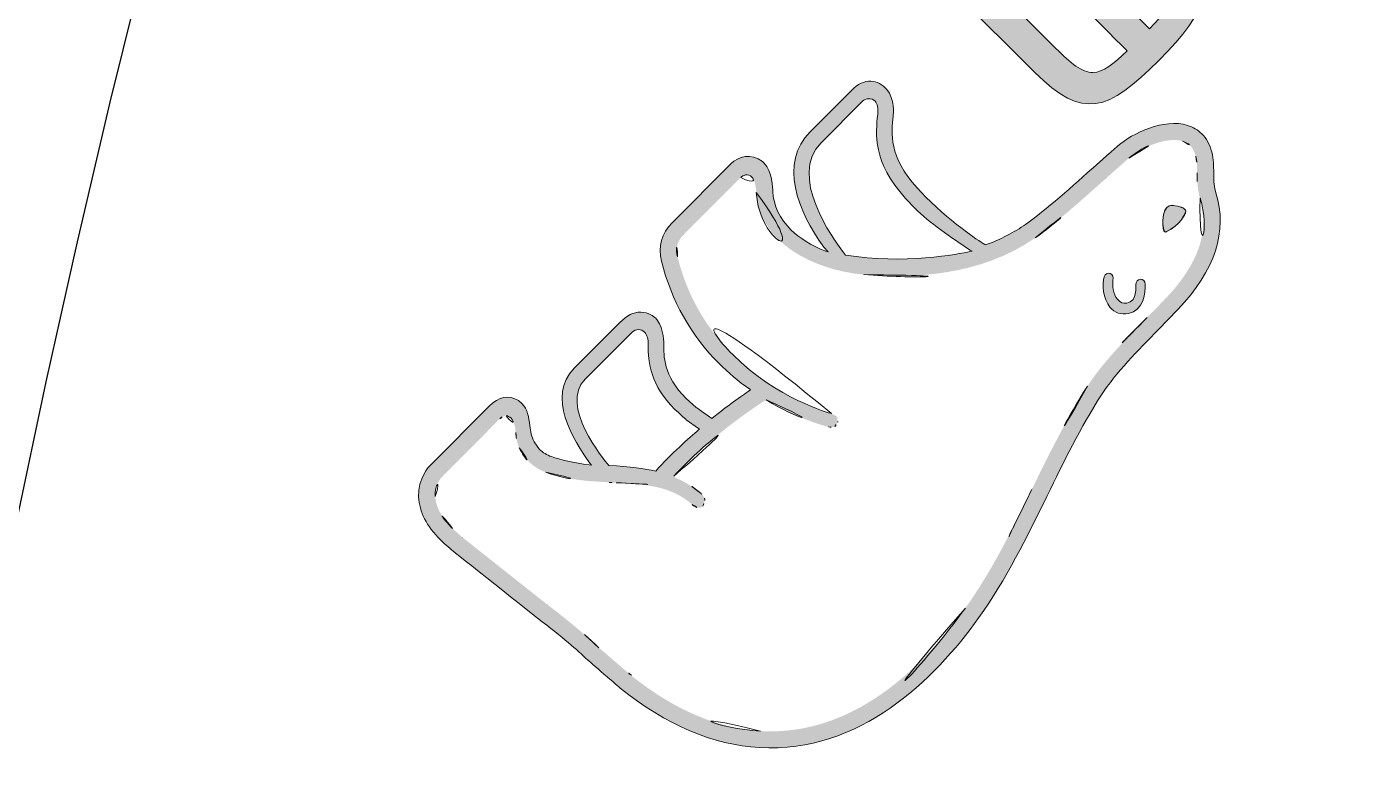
# Model space of a CAD drawing. Extents: x 16295159345 to 16296660660, y -37409619871 to -37408926496.
# Drawn here: x 16295159508.85 to 16295159529.92, y -37408926795.31 to -37408926783.52 of the extents above; entities that cross this region are included whole.
import ezdxf

# ---------------------------------------------------------------- set-up
doc = ezdxf.new("R2010")
doc.units = 0
doc.header["$LTSCALE"] = 10
doc.header["$MEASUREMENT"] = 0
doc.linetypes.add('DASHED', pattern=[19.05, 12.7, -6.35])
doc.layers.get('0').update_dxf_attribs({"linetype": 'CONTINUOUS'})
doc.layers.add('BODY', color=7, linetype='CONTINUOUS')
doc.layers.add('Default', color=7, linetype='CONTINUOUS')
doc.layers.add('레이어 1', color=7, linetype='CONTINUOUS', lineweight=0)

msp = doc.modelspace()

# ---------------------------------------------------------------- hatches: boundary and pattern name
at = {"layer": '레이어 1'}
h = msp.add_hatch(color=7, dxfattribs=at)
h.dxf.hatch_style = 2
edge = h.paths.add_edge_path()
edge.add_spline(control_points=[(16295159526.79281, -37408926782.09713), (16295159526.79281, -37408926782.09713), (16295159525.554779, -37408926780.861137), (16295159525.554779, -37408926780.861137), (16295159525.50123, -37408926780.807678), (16295159525.415689, -37408926780.806297), (16295159525.364111, -37408926780.857964), (16295159525.364111, -37408926780.857964), (16295159525.198721, -37408926781.023621), (16295159525.198721, -37408926781.023621), (16295159525.140369, -37408926781.082077), (16295159525.15468, -37408926781.166161), (16295159525.202551, -37408926781.213951), (16295159525.202551, -37408926781.213951), (16295159526.40996, -37408926782.419373), (16295159526.40996, -37408926782.419373), (16295159526.94235, -37408926782.950882), (16295159526.90398, -37408926783.092857), (16295159526.455721, -37408926783.544312), (16295159526.422991, -37408926783.511627), (16295159524.66292, -37408926781.754471), (16295159524.66292, -37408926781.754471), (16295159524.60737, -37408926781.699013), (16295159524.52593, -37408926781.697533), (16295159524.47303, -37408926781.750519), (16295159524.47303, -37408926781.750519), (16295159524.31053, -37408926781.913292), (16295159524.31053, -37408926781.913292), (16295159524.252399, -37408926781.971512), (16295159524.266809, -37408926782.055489), (16295159524.31468, -37408926782.103279), (16295159524.31468, -37408926782.103279), (16295159526.0693, -37408926783.855003), (16295159526.104031, -37408926783.889671), (16295159525.89296, -37408926784.099541), (16295159525.72788, -37408926784.230164), (16295159525.56785, -37408926784.230347), (16295159525.39933, -37408926784.230598), (16295159525.225679, -37408926784.090141), (16295159524.98341, -37408926783.848267), (16295159524.98341, -37408926783.848267), (16295159523.775999, -37408926782.64286), (16295159523.775999, -37408926782.64286), (16295159523.72345, -37408926782.590393), (16295159523.63596, -37408926782.588966), (16295159523.585171, -37408926782.639847), (16295159523.585171, -37408926782.639847), (16295159523.419001, -37408926782.806297), (16295159523.419001, -37408926782.806297), (16295159523.36137, -37408926782.864021), (16295159523.37607, -37408926782.949944), (16295159523.422831, -37408926782.99662), (16295159523.422831, -37408926782.99662), (16295159524.66086, -37408926784.232597), (16295159524.66086, -37408926784.232597), (16295159525.41124, -37408926784.981743), (16295159525.804029, -37408926784.842598), (16295159526.602409, -37408926784.042892), (16295159527.40369, -37408926783.240288), (16295159527.54319, -37408926782.846268), (16295159526.79281, -37408926782.09713)], knot_values=[0, 0, 0, 0, 1, 1, 1, 2, 2, 2, 3, 3, 3, 4, 4, 4, 5, 5, 5, 6, 6, 6, 7, 7, 7, 8, 8, 8, 9, 9, 9, 10, 10, 10, 11, 11, 11, 12, 12, 12, 13, 13, 13, 14, 14, 14, 15, 15, 15, 16, 16, 16, 17, 17, 17, 18, 18, 18, 19, 19, 19, 20, 20, 20, 20], degree=3, periodic=0)
h = msp.add_hatch(color=7, dxfattribs=at)
h.dxf.hatch_style = 1
edge = h.paths.add_edge_path(flags=16)
edge.add_spline(control_points=[(16295159515.25304, -37408926790.876869), (16295159515.243271, -37408926790.687378), (16295159515.355301, -37408926790.573372), (16295159515.360189, -37408926790.568466), (16295159515.360189, -37408926790.568466), (16295159516.26483, -37408926789.662331), (16295159516.26483, -37408926789.662331), (16295159516.298071, -37408926789.629044), (16295159516.33182, -37408926789.611931), (16295159516.364531, -37408926789.611687), (16295159516.39172, -37408926789.611397), (16295159516.41888, -37408926789.625168), (16295159516.44426, -37408926789.650513), (16295159516.495359, -37408926789.701523), (16295159516.50511, -37408926789.785728), (16295159516.515421, -37408926789.87516), (16295159516.52594, -37408926789.959023), (16295159516.535851, -37408926790.038597), (16295159516.57135, -37408926790.113052), (16295159516.655319, -37408926790.295921), (16295159516.802771, -37408926790.433006), (16295159516.98737, -37408926790.499046), (16295159517.321211, -37408926790.61869), (16295159517.658051, -37408926790.637993), (16295159517.983999, -37408926790.656197), (16295159517.983999, -37408926790.656197), (16295159518.09325, -37408926790.661217), (16295159518.093809, -37408926790.661774), (16295159518.516371, -37408926790.68428), (16295159518.9533, -37408926790.707779), (16295159519.2822, -37408926791.003578), (16295159519.34783, -37408926791.061653), (16295159519.413799, -37408926791.070381), (16295159519.45186, -37408926791.028908), (16295159519.45186, -37408926791.028908), (16295159519.48222, -37408926790.942177), (16295159519.4835, -37408926790.940903), (16295159519.48185, -37408926790.907578), (16295159519.46464, -37408926790.872726), (16295159519.434681, -37408926790.842819), (16295159519.434681, -37408926790.842819), (16295159519.423611, -37408926790.832764), (16295159519.4235, -37408926790.832649), (16295159519.3025, -37408926790.727852), (16295159519.164709, -37408926790.644089), (16295159519.0023, -37408926790.576538), (16295159519.0023, -37408926790.576538), (16295159518.986099, -37408926790.569603), (16295159518.986099, -37408926790.569603), (16295159518.986099, -37408926790.569603), (16295159518.99789, -37408926790.556908), (16295159518.99789, -37408926790.556908), (16295159519.555599, -37408926789.952171), (16295159520.23473, -37408926789.49147), (16295159520.442591, -37408926789.36409), (16295159520.962021, -37408926789.676132), (16295159521.405399, -37408926789.783791), (16295159521.42432, -37408926789.788223), (16295159521.45892, -37408926789.796761), (16295159521.4963, -37408926789.792503), (16295159521.522091, -37408926789.778236), (16295159521.522091, -37408926789.778236), (16295159521.56365, -37408926789.721916), (16295159521.568871, -37408926789.715134), (16295159521.56686, -37408926789.704903), (16295159521.563841, -37408926789.684769), (16295159521.55735, -37408926789.640503), (16295159521.55735, -37408926789.640503), (16295159521.53931, -37408926789.617821), (16295159521.53931, -37408926789.617821), (16295159521.53931, -37408926789.617821), (16295159521.46909, -37408926789.578613), (16295159521.46909, -37408926789.578613), (16295159521.434481, -37408926789.569397), (16295159520.613001, -37408926789.345703), (16295159519.91995, -37408926788.653801), (16295159519.49243, -37408926788.226982), (16295159519.201229, -37408926787.71196), (16295159519.05456, -37408926787.123169), (16295159519.019131, -37408926786.982094), (16295159519.049459, -37408926786.8731), (16295159519.153049, -37408926786.769341), (16295159519.153049, -37408926786.769341), (16295159520.0448, -37408926785.876106), (16295159520.0448, -37408926785.876106), (16295159520.074369, -37408926785.846497), (16295159520.156879, -37408926785.805496), (16295159520.221451, -37408926785.869957), (16295159520.25708, -37408926785.905533), (16295159520.28257, -37408926785.996887), (16295159520.28923, -37408926786.113373), (16295159520.3321, -37408926786.899406), (16295159521.193899, -37408926787.330994), (16295159521.97682, -37408926787.399803), (16295159522.732441, -37408926787.465698), (16295159523.811939, -37408926787.419823), (16295159524.66188, -37408926786.825638), (16295159524.96228, -37408926786.61425), (16295159525.407301, -37408926786.218361), (16295159525.76675, -37408926785.898643), (16295159525.76675, -37408926785.898643), (16295159526.13007, -37408926785.575462), (16295159526.13007, -37408926785.575462), (16295159526.31955, -37408926785.412613), (16295159526.718861, -37408926785.229523), (16295159526.97529, -37408926785.308456), (16295159527.08227, -37408926785.340462), (16295159527.14863, -37408926785.415154), (16295159527.18289, -37408926785.543159), (16295159527.20236, -37408926785.621628), (16295159527.20393, -37408926785.704224), (16295159527.204189, -37408926785.806396), (16295159527.20495, -37408926785.919861), (16295159527.2061, -37408926786.036949), (16295159527.238899, -37408926786.159958), (16295159527.238899, -37408926786.159958), (16295159527.25034, -37408926786.197258), (16295159527.25034, -37408926786.197258), (16295159527.4081, -37408926786.699226), (16295159527.22756, -37408926787.228554), (16295159526.713671, -37408926787.771317), (16295159526.713671, -37408926787.771317), (16295159526.4193, -37408926788.072868), (16295159526.4193, -37408926788.072868), (16295159526.09408, -37408926788.40197), (16295159525.725071, -37408926788.775383), (16295159525.485991, -37408926789.146217), (16295159525.150141, -37408926789.667), (16295159524.86767, -37408926790.243858), (16295159524.618071, -37408926790.752602), (16295159524.618071, -37408926790.752602), (16295159524.609961, -37408926790.768738), (16295159524.609961, -37408926790.768738), (16295159524.30179, -37408926791.398514), (16295159523.98307, -37408926792.049759), (16295159523.568399, -37408926792.626778), (16295159522.906879, -37408926793.552353), (16295159521.81356, -37408926794.638802), (16295159520.358, -37408926794.555908), (16295159519.684629, -37408926794.516983), (16295159518.999029, -37408926794.222641), (16295159518.32078, -37408926793.679787), (16295159518.32078, -37408926793.679787), (16295159518.32534, -37408926793.67923), (16295159518.32979, -37408926793.678993), (16295159518.31222, -37408926793.67234), (16295159518.23852, -37408926793.608994), (16295159517.82151, -37408926793.249138), (16295159517.626471, -37408926793.070648), (16295159517.424629, -37408926792.886269), (16295159517.017241, -37408926792.577133), (16295159517.017241, -37408926792.577133), (16295159515.679689, -37408926791.518333), (16295159515.679689, -37408926791.518333), (16295159515.679689, -37408926791.518333), (16295159515.525721, -37408926791.381073), (16295159515.525721, -37408926791.381073), (16295159515.3536, -37408926791.209229), (16295159515.26169, -37408926791.039673), (16295159515.25304, -37408926790.876869)], knot_values=[0, 0, 0, 0, 1, 1, 1, 2, 2, 2, 3, 3, 3, 4, 4, 4, 5, 5, 5, 6, 6, 6, 7, 7, 7, 8, 8, 8, 9, 9, 9, 10, 10, 10, 11, 11, 11, 12, 12, 12, 13, 13, 13, 14, 14, 14, 15, 15, 15, 16, 16, 16, 17, 17, 17, 18, 18, 18, 19, 19, 19, 20, 20, 20, 21, 21, 21, 22, 22, 22, 23, 23, 23, 24, 24, 24, 25, 25, 25, 26, 26, 26, 27, 27, 27, 28, 28, 28, 29, 29, 29, 30, 30, 30, 31, 31, 31, 32, 32, 32, 33, 33, 33, 34, 34, 34, 35, 35, 35, 36, 36, 36, 37, 37, 37, 38, 38, 38, 39, 39, 39, 40, 40, 40, 41, 41, 41, 42, 42, 42, 43, 43, 43, 44, 44, 44, 45, 45, 45, 46, 46, 46, 47, 47, 47, 48, 48, 48, 49, 49, 49, 50, 50, 50, 51, 51, 51, 52, 52, 52, 53, 53, 53, 53], degree=3, periodic=0)
edge = h.paths.add_edge_path(flags=16)
edge.add_spline(control_points=[(16295159517.60351, -37408926789.040894), (16295159517.60351, -37408926789.040894), (16295159518.34148, -37408926788.301697), (16295159518.34148, -37408926788.301697), (16295159518.396061, -37408926788.247032), (16295159518.482821, -37408926788.247398), (16295159518.53849, -37408926788.302979), (16295159518.577339, -37408926788.341766), (16295159518.5931, -37408926788.424858), (16295159518.595209, -37408926788.490646), (16295159518.58905, -37408926788.784729), (16295159518.63368, -37408926789.136383), (16295159519.009871, -37408926789.511948), (16295159519.009871, -37408926789.511948), (16295159519.190281, -37408926789.673042), (16295159519.190941, -37408926789.673714), (16295159519.190941, -37408926789.673714), (16295159519.384291, -37408926789.812492), (16295159519.384291, -37408926789.812492), (16295159519.384291, -37408926789.812492), (16295159519.396641, -37408926789.821053), (16295159519.396641, -37408926789.821053), (16295159519.396641, -37408926789.821053), (16295159519.38497, -37408926789.831177), (16295159519.38497, -37408926789.831177), (16295159519.237459, -37408926789.959122), (16295159518.954769, -37408926790.212433), (16295159518.711269, -37408926790.480614), (16295159518.542931, -37408926790.442368), (16295159518.30529, -37408926790.414307), (16295159517.97533, -37408926790.390343), (16295159517.894159, -37408926790.29528), (16295159517.194309, -37408926789.450768), (16295159517.60351, -37408926789.040894)], knot_values=[0, 0, 0, 0, 1, 1, 1, 2, 2, 2, 3, 3, 3, 4, 4, 4, 5, 5, 5, 6, 6, 6, 7, 7, 7, 8, 8, 8, 9, 9, 9, 10, 10, 10, 11, 11, 11, 11], degree=3, periodic=0)
edge = h.paths.add_edge_path(flags=16)
edge.add_spline(control_points=[(16295159521.306511, -37408926785.331757), (16295159521.306511, -37408926785.331757), (16295159521.954281, -37408926784.682922), (16295159521.954281, -37408926784.682922), (16295159522.00285, -37408926784.63427), (16295159522.095169, -37408926784.621948), (16295159522.154409, -37408926784.681084), (16295159522.190359, -37408926784.71698), (16295159522.204769, -37408926784.791618), (16295159522.194071, -37408926784.890747), (16295159522.16094, -37408926785.185547), (16295159522.11047, -37408926785.632019), (16295159522.63011, -37408926786.204597), (16295159522.63011, -37408926786.204597), (16295159522.775459, -37408926786.357147), (16295159522.775459, -37408926786.357147), (16295159523.007931, -37408926786.589233), (16295159523.34177, -37408926786.816147), (16295159523.643061, -37408926787.016037), (16295159523.643061, -37408926787.016037), (16295159523.676901, -37408926787.033363), (16295159523.676901, -37408926787.033363), (16295159523.676901, -37408926787.033363), (16295159523.63908, -37408926787.038063), (16295159523.63908, -37408926787.038063), (16295159523.482929, -37408926787.075348), (16295159522.5947, -37408926787.246727), (16295159521.68862, -37408926787.093071), (16295159521.46858, -37408926786.81115), (16295159520.789101, -37408926785.850029), (16295159521.306511, -37408926785.331757)], knot_values=[0, 0, 0, 0, 1, 1, 1, 2, 2, 2, 3, 3, 3, 4, 4, 4, 5, 5, 5, 6, 6, 6, 7, 7, 7, 8, 8, 8, 9, 9, 9, 10, 10, 10, 10], degree=3, periodic=0)
edge = h.paths.add_edge_path()
edge.add_spline(control_points=[(16295159515.51499, -37408926791.719589), (16295159515.51689, -37408926791.721031), (16295159516.858669, -37408926792.785843), (16295159516.858669, -37408926792.785843), (16295159517.269461, -37408926793.094238), (16295159517.46874, -37408926793.278519), (16295159517.64546, -37408926793.441727), (16295159517.64546, -37408926793.441727), (16295159518.15498, -37408926793.882393), (16295159518.15531, -37408926793.882721), (16295159518.878519, -37408926794.460007), (16295159519.614531, -37408926794.774223), (16295159520.34164, -37408926794.814781), (16295159521.91501, -37408926794.905037), (16295159523.07937, -37408926793.75634), (16295159523.780149, -37408926792.777168), (16295159524.20966, -37408926792.176376), (16295159524.533489, -37408926791.515556), (16295159524.84622, -37408926790.876343), (16295159524.84622, -37408926790.876343), (16295159524.85611, -37408926790.85553), (16295159524.85611, -37408926790.85553), (16295159525.100981, -37408926790.356194), (16295159525.378389, -37408926789.78907), (16295159525.70414, -37408926789.286003), (16295159525.92778, -37408926788.940178), (16295159526.28134, -37408926788.580467), (16295159526.59445, -37408926788.263496), (16295159526.59445, -37408926788.263496), (16295159526.90221, -37408926787.947662), (16295159526.90221, -37408926787.947662), (16295159527.48605, -37408926787.333237), (16295159527.686171, -37408926786.717506), (16295159527.497669, -37408926786.117409), (16295159527.497669, -37408926786.117409), (16295159527.48992, -37408926786.091118), (16295159527.48992, -37408926786.091118), (16295159527.464199, -37408926785.997292), (16295159527.463949, -37408926785.896011), (16295159527.46376, -37408926785.805344), (16295159527.463289, -37408926785.705177), (16295159527.46303, -37408926785.592552), (16295159527.432911, -37408926785.476662), (16295159527.40283, -37408926785.360489), (16295159527.35041, -37408926785.264702), (16295159527.277599, -37408926785.192009), (16295159527.21637, -37408926785.130882), (16295159527.140909, -37408926785.08622), (16295159527.05267, -37408926785.059708), (16295159526.6847, -37408926784.946877), (16295159526.191759, -37408926785.180794), (16295159525.95966, -37408926785.382317), (16295159525.95966, -37408926785.382317), (16295159525.620729, -37408926785.681717), (16295159525.61245, -37408926785.688683), (16295159525.275579, -37408926785.990044), (16295159524.81366, -37408926786.402184), (16295159524.513651, -37408926786.612511), (16295159524.338209, -37408926786.735474), (16295159524.115271, -37408926786.851677), (16295159523.88562, -37408926786.934517), (16295159523.833981, -37408926786.90519), (16295159523.39212, -37408926786.626106), (16295159522.94857, -37408926786.183296), (16295159522.94857, -37408926786.183296), (16295159522.811291, -37408926786.039352), (16295159522.811291, -37408926786.039352), (16295159522.36709, -37408926785.548866), (16295159522.407221, -37408926785.181793), (16295159522.43681, -37408926784.913017), (16295159522.44002, -37408926784.885979), (16295159522.4624, -37408926784.642448), (16295159522.338909, -37408926784.500053), (16295159522.27043, -37408926784.418129), (16295159522.18034, -37408926784.371193), (16295159522.08539, -37408926784.367668), (16295159521.9825, -37408926784.363853), (16295159521.880251, -37408926784.41217), (16295159521.78182, -37408926784.51075), (16295159521.78182, -37408926784.51075), (16295159521.13405, -37408926785.159599), (16295159521.13405, -37408926785.159599), (16295159520.64921, -37408926785.645241), (16295159520.93228, -37408926786.407547), (16295159521.34918, -37408926786.969704), (16295159521.34918, -37408926786.969704), (16295159521.416599, -37408926787.040024), (16295159521.416599, -37408926787.040024), (16295159521.416599, -37408926787.040024), (16295159521.36207, -37408926787.025597), (16295159521.36207, -37408926787.025597), (16295159521.16128, -37408926786.949501), (16295159520.95821, -37408926786.821587), (16295159520.83341, -37408926786.696991), (16295159520.658279, -37408926786.522148), (16295159520.559429, -37408926786.315208), (16295159520.54825, -37408926786.098396), (16295159520.548479, -37408926786.04673), (16295159520.543539, -37408926785.782494), (16295159520.409149, -37408926785.648323), (16295159520.409149, -37408926785.648323), (16295159520.38583, -37408926785.627373), (16295159520.38583, -37408926785.627373), (16295159520.20867, -37408926785.487297), (16295159520.009489, -37408926785.544983), (16295159519.890341, -37408926785.66433), (16295159519.890341, -37408926785.66433), (16295159518.96979, -37408926786.586403), (16295159518.96979, -37408926786.586403), (16295159518.803631, -37408926786.752831), (16295159518.74613, -37408926786.960289), (16295159518.802429, -37408926787.186668), (16295159518.957741, -37408926787.810226), (16295159519.2621, -37408926788.351486), (16295159519.706539, -37408926788.795197), (16295159519.84527, -37408926788.933693), (16295159520.006399, -37408926789.068443), (16295159520.1856, -37408926789.19622), (16295159520.1856, -37408926789.19622), (16295159520.200069, -37408926789.206223), (16295159520.200069, -37408926789.206223), (16295159520.200069, -37408926789.206223), (16295159520.18528, -37408926789.215897), (16295159520.18528, -37408926789.215897), (16295159520.05304, -37408926789.305397), (16295159519.84391, -37408926789.452972), (16295159519.599911, -37408926789.649727), (16295159519.599911, -37408926789.649727), (16295159519.59273, -37408926789.655357), (16295159519.59273, -37408926789.655357), (16295159519.59273, -37408926789.655357), (16295159519.3941, -37408926789.516296), (16295159519.3941, -37408926789.516296), (16295159519.3941, -37408926789.516296), (16295159519.34753, -37408926789.482803), (16295159519.346861, -37408926789.48214), (16295159519.346861, -37408926789.48214), (16295159519.188551, -37408926789.341652), (16295159519.188551, -37408926789.341652), (16295159518.82972, -37408926788.983421), (16295159518.836361, -37408926788.664597), (16295159518.840111, -37408926788.493401), (16295159518.840219, -37408926788.491058), (16295159518.83802, -37408926788.244766), (16295159518.74103, -37408926788.12149), (16295159518.74103, -37408926788.12149), (16295159518.711399, -37408926788.083473), (16295159518.711399, -37408926788.083473), (16295159518.676769, -37408926788.048897), (16295159518.59997, -37408926787.989998), (16295159518.47694, -37408926787.988098), (16295159518.368139, -37408926787.98597), (16295159518.25778, -37408926788.040627), (16295159518.14819, -37408926788.150414), (16295159518.14819, -37408926788.150414), (16295159517.431049, -37408926788.868721), (16295159517.431049, -37408926788.868721), (16295159516.99551, -37408926789.304993), (16295159517.419069, -37408926789.990044), (16295159517.677059, -37408926790.353317), (16295159517.677059, -37408926790.353317), (16295159517.70668, -37408926790.387779), (16295159517.70668, -37408926790.387779), (16295159517.70668, -37408926790.387779), (16295159517.66596, -37408926790.381577), (16295159517.66596, -37408926790.381577), (16295159517.43705, -37408926790.353897), (16295159517.206129, -37408926790.29953), (16295159517.07489, -37408926790.253304), (16295159517.006399, -37408926790.2295), (16295159516.943069, -37408926790.190277), (16295159516.89163, -37408926790.138931), (16295159516.89163, -37408926790.138931), (16295159516.803869, -37408926790.018867), (16295159516.803869, -37408926790.018867), (16295159516.76421, -37408926789.945702), (16295159516.750681, -37408926789.85527), (16295159516.73798, -37408926789.767342), (16295159516.721359, -37408926789.640373), (16295159516.703791, -37408926789.50901), (16295159516.61338, -37408926789.418747), (16295159516.61338, -37408926789.418747), (16295159516.558281, -37408926789.374428), (16295159516.558281, -37408926789.374428), (16295159516.412029, -37408926789.280884), (16295159516.248699, -37408926789.311989), (16295159516.09881, -37408926789.462128), (16295159516.09881, -37408926789.462128), (16295159515.17738, -37408926790.385078), (16295159515.17738, -37408926790.385078), (16295159515.15716, -37408926790.405327), (16295159514.981541, -37408926790.590149), (16295159514.993361, -37408926790.884041), (16295159515.002899, -37408926791.118736), (16295159515.11611, -37408926791.341141), (16295159515.338989, -37408926791.56366), (16295159515.338989, -37408926791.56366), (16295159515.514099, -37408926791.718918), (16295159515.51499, -37408926791.719589)], knot_values=[0, 0, 0, 0, 1, 1, 1, 2, 2, 2, 3, 3, 3, 4, 4, 4, 5, 5, 5, 6, 6, 6, 7, 7, 7, 8, 8, 8, 9, 9, 9, 10, 10, 10, 11, 11, 11, 12, 12, 12, 13, 13, 13, 14, 14, 14, 15, 15, 15, 16, 16, 16, 17, 17, 17, 18, 18, 18, 19, 19, 19, 20, 20, 20, 21, 21, 21, 22, 22, 22, 23, 23, 23, 24, 24, 24, 25, 25, 25, 26, 26, 26, 27, 27, 27, 28, 28, 28, 29, 29, 29, 30, 30, 30, 31, 31, 31, 32, 32, 32, 33, 33, 33, 34, 34, 34, 35, 35, 35, 36, 36, 36, 37, 37, 37, 38, 38, 38, 39, 39, 39, 40, 40, 40, 41, 41, 41, 42, 42, 42, 43, 43, 43, 44, 44, 44, 45, 45, 45, 46, 46, 46, 47, 47, 47, 48, 48, 48, 49, 49, 49, 50, 50, 50, 51, 51, 51, 52, 52, 52, 53, 53, 53, 54, 54, 54, 55, 55, 55, 56, 56, 56, 57, 57, 57, 58, 58, 58, 59, 59, 59, 60, 60, 60, 61, 61, 61, 62, 62, 62, 63, 63, 63, 64, 64, 64, 65, 65, 65, 66, 66, 66, 66], degree=3, periodic=0)
edge = h.paths.add_edge_path(flags=0)
edge.add_spline(control_points=[(16295159527.027769, -37408926786.417313), (16295159527.027769, -37408926786.417313), (16295159526.95439, -37408926786.61216), (16295159526.724211, -37408926786.71447), (16295159526.724211, -37408926786.71447), (16295159526.694851, -37408926786.72628), (16295159526.68367, -37408926786.661552), (16295159526.655649, -37408926786.471863), (16295159526.711849, -37408926786.368568), (16295159526.711849, -37408926786.368568), (16295159526.711849, -37408926786.368568), (16295159526.74922, -37408926786.290398), (16295159526.821079, -37408926786.297241), (16295159526.963711, -37408926786.308456), (16295159527.010571, -37408926786.351257), (16295159527.010571, -37408926786.351257), (16295159527.010571, -37408926786.351257), (16295159527.05064, -37408926786.377693), (16295159527.027769, -37408926786.417313)], knot_values=[0, 0, 0, 0, 1, 1, 1, 2, 2, 2, 3, 3, 3, 4, 4, 4, 5, 5, 5, 6, 6, 6, 6], degree=3, periodic=0)
edge = h.paths.add_edge_path(flags=0)
edge.add_spline(control_points=[(16295159526.39011, -37408926787.549889), (16295159526.38825, -37408926787.507896), (16295159526.353279, -37408926787.469887), (16295159526.312401, -37408926787.472313), (16295159526.273029, -37408926787.474342), (16295159526.242081, -37408926787.515137), (16295159526.24411, -37408926787.557182), (16295159526.244471, -37408926787.57888), (16295159526.265249, -37408926787.819687), (16295159526.10342, -37408926787.847977), (16295159526.0438, -37408926787.857811), (16295159525.994049, -37408926787.83683), (16295159525.953409, -37408926787.786034), (16295159525.888161, -37408926787.704659), (16295159525.868401, -37408926787.557877), (16295159525.8843, -37408926787.484947), (16295159525.893999, -37408926787.444946), (16295159525.87789, -37408926787.39608), (16295159525.83983, -37408926787.381653), (16295159525.802, -37408926787.367218), (16295159525.760969, -37408926787.392723), (16295159525.746771, -37408926787.431892), (16295159525.70537, -37408926787.549507), (16295159525.732309, -37408926787.776817), (16295159525.837151, -37408926787.908943), (16295159525.91065, -37408926788.000526), (16295159526.015129, -37408926788.030823), (16295159526.12657, -37408926788.010246), (16295159526.36904, -37408926787.968887), (16295159526.39484, -37408926787.673424), (16295159526.39011, -37408926787.549889)], knot_values=[0, 0, 0, 0, 1, 1, 1, 2, 2, 2, 3, 3, 3, 4, 4, 4, 5, 5, 5, 6, 6, 6, 7, 7, 7, 8, 8, 8, 9, 9, 9, 10, 10, 10, 10], degree=3, periodic=0)
edge = h.paths.add_edge_path(flags=0)
edge.add_spline(control_points=[(16295159526.309931, -37408926787.433601), (16295159526.309931, -37408926787.433601), (16295159526.309931, -37408926787.433601), (16295159526.309931, -37408926787.433601), (16295159526.309931, -37408926787.433601), (16295159526.309931, -37408926787.433601), (16295159526.309931, -37408926787.433601)], knot_values=[0, 0, 0, 0, 1, 1, 1, 2, 2, 2, 2], degree=3, periodic=0)
h = msp.add_hatch(color=7, dxfattribs=at)
h.dxf.hatch_style = 2
edge = h.paths.add_edge_path()
edge.add_spline(control_points=[(16295159527.01722, -37408926786.433449), (16295159527.01722, -37408926786.433449), (16295159526.94384, -37408926786.628304), (16295159526.713659, -37408926786.730614), (16295159526.713659, -37408926786.730614), (16295159526.684299, -37408926786.742416), (16295159526.67312, -37408926786.677689), (16295159526.6451, -37408926786.487991), (16295159526.7013, -37408926786.384697), (16295159526.7013, -37408926786.384697), (16295159526.7013, -37408926786.384697), (16295159526.73867, -37408926786.306534), (16295159526.810539, -37408926786.313377), (16295159526.953159, -37408926786.3246), (16295159527.000019, -37408926786.367393), (16295159527.000019, -37408926786.367393), (16295159527.000019, -37408926786.367393), (16295159527.040091, -37408926786.393829), (16295159527.01722, -37408926786.433449)], knot_values=[0, 0, 0, 0, 1, 1, 1, 2, 2, 2, 3, 3, 3, 4, 4, 4, 5, 5, 5, 6, 6, 6, 6], degree=3, periodic=0)
h = msp.add_hatch(color=7, dxfattribs=at)
h.dxf.hatch_style = 2
edge = h.paths.add_edge_path()
edge.add_spline(control_points=[(16295159526.39011, -37408926787.549889), (16295159526.38825, -37408926787.507896), (16295159526.353279, -37408926787.469887), (16295159526.312401, -37408926787.472313), (16295159526.273029, -37408926787.474342), (16295159526.242081, -37408926787.515137), (16295159526.24411, -37408926787.557182), (16295159526.244471, -37408926787.57888), (16295159526.265249, -37408926787.819687), (16295159526.10342, -37408926787.847977), (16295159526.0438, -37408926787.857811), (16295159525.994049, -37408926787.83683), (16295159525.953409, -37408926787.786034), (16295159525.888161, -37408926787.704659), (16295159525.868401, -37408926787.557877), (16295159525.8843, -37408926787.484947), (16295159525.893999, -37408926787.444946), (16295159525.87789, -37408926787.39608), (16295159525.83983, -37408926787.381653), (16295159525.802, -37408926787.367218), (16295159525.760969, -37408926787.392723), (16295159525.746771, -37408926787.431892), (16295159525.70537, -37408926787.549507), (16295159525.732309, -37408926787.776817), (16295159525.837151, -37408926787.908943), (16295159525.91065, -37408926788.000526), (16295159526.015129, -37408926788.030823), (16295159526.12657, -37408926788.010246), (16295159526.36904, -37408926787.968887), (16295159526.39484, -37408926787.673424), (16295159526.39011, -37408926787.549889)], knot_values=[0, 0, 0, 0, 1, 1, 1, 2, 2, 2, 3, 3, 3, 4, 4, 4, 5, 5, 5, 6, 6, 6, 7, 7, 7, 8, 8, 8, 9, 9, 9, 10, 10, 10, 10], degree=3, periodic=0)

# ---------------------------------------------------------------- linework, layer by layer
at = {"color": 7}
msp.add_line((16295159521.16275, -37408926785.130859), (16295159521.16275, -37408926785.130859), dxfattribs=at)
at = {"layer": 'BODY', "ltscale": 0.7}
for radius, start, end in [(240, 90, 180), (239, 96.01583009, 173.98407268), (233, 96.01583009, 173.98407268)]:
    msp.add_arc((16295159712.05924, -37408926833.401627), radius, start, end, dxfattribs=at)
at = {"layer": 'Default', "linetype": 'DASHED', "ltscale": 0.1}
for radius, start, end in [(213.686972, 96.03133744, 173.96868552), (207.686972, 96.0514092, 173.94845908)]:
    msp.add_arc((16295159712.05924, -37408926833.401627), radius, start, end, dxfattribs=at)
at = {"layer": '레이어 1', "color": 7}
for points, knots in [([(16295159526.79281, -37408926782.097137), (16295159526.79281, -37408926782.097137), (16295159525.554779, -37408926780.861153), (16295159525.554779, -37408926780.861153), (16295159525.50123, -37408926780.807693), (16295159525.415689, -37408926780.806313), (16295159525.364111, -37408926780.857971), (16295159525.364111, -37408926780.857971), (16295159525.198721, -37408926781.023643), (16295159525.198721, -37408926781.023643), (16295159525.140369, -37408926781.082092), (16295159525.15468, -37408926781.166168), (16295159525.202551, -37408926781.213959), (16295159525.202551, -37408926781.213959), (16295159526.40996, -37408926782.419388), (16295159526.40996, -37408926782.419388), (16295159526.94235, -37408926782.950897), (16295159526.90398, -37408926783.092873), (16295159526.455721, -37408926783.544327), (16295159526.422991, -37408926783.51165), (16295159524.66292, -37408926781.754494), (16295159524.66292, -37408926781.754494), (16295159524.60737, -37408926781.69902), (16295159524.52593, -37408926781.69754), (16295159524.47303, -37408926781.750526), (16295159524.47303, -37408926781.750526), (16295159524.31053, -37408926781.913307), (16295159524.31053, -37408926781.913307), (16295159524.252399, -37408926781.971527), (16295159524.266809, -37408926782.055496), (16295159524.31468, -37408926782.103287), (16295159524.31468, -37408926782.103287), (16295159526.0693, -37408926783.855011), (16295159526.104031, -37408926783.889687), (16295159525.89296, -37408926784.099564), (16295159525.72788, -37408926784.230179), (16295159525.56785, -37408926784.230362), (16295159525.39933, -37408926784.230614), (16295159525.225679, -37408926784.090149), (16295159524.98341, -37408926783.848289), (16295159524.98341, -37408926783.848289), (16295159523.775999, -37408926782.642868), (16295159523.775999, -37408926782.642868), (16295159523.72345, -37408926782.590408), (16295159523.63596, -37408926782.588989), (16295159523.585171, -37408926782.63987), (16295159523.585171, -37408926782.63987), (16295159523.419001, -37408926782.806297), (16295159523.419001, -37408926782.806297), (16295159523.36137, -37408926782.864037), (16295159523.37607, -37408926782.949951), (16295159523.422831, -37408926782.996628), (16295159523.422831, -37408926782.996628), (16295159524.66086, -37408926784.232613), (16295159524.66086, -37408926784.232613), (16295159525.41124, -37408926784.981758), (16295159525.804029, -37408926784.842613), (16295159526.602409, -37408926784.042908), (16295159527.40369, -37408926783.240303), (16295159527.54319, -37408926782.846283), (16295159526.79281, -37408926782.097137)], [0, 0, 0, 0, 1, 1, 1, 2, 2, 2, 3, 3, 3, 4, 4, 4, 5, 5, 5, 6, 6, 6, 7, 7, 7, 8, 8, 8, 9, 9, 9, 10, 10, 10, 11, 11, 11, 12, 12, 12, 13, 13, 13, 14, 14, 14, 15, 15, 15, 16, 16, 16, 17, 17, 17, 18, 18, 18, 19, 19, 19, 20, 20, 20, 20]), ([(16295159515.51499, -37408926791.719597), (16295159515.51689, -37408926791.721039), (16295159516.858669, -37408926792.785843), (16295159516.858669, -37408926792.785843), (16295159517.269461, -37408926793.094254), (16295159517.46874, -37408926793.278526), (16295159517.64546, -37408926793.441742), (16295159517.64546, -37408926793.441742), (16295159518.15498, -37408926793.882401), (16295159518.15531, -37408926793.882736), (16295159518.878519, -37408926794.46003), (16295159519.614531, -37408926794.774239), (16295159520.34164, -37408926794.814789), (16295159521.91501, -37408926794.905052), (16295159523.07937, -37408926793.756363), (16295159523.780149, -37408926792.777184), (16295159524.20966, -37408926792.176399), (16295159524.533489, -37408926791.515572), (16295159524.84622, -37408926790.876343), (16295159524.84622, -37408926790.876343), (16295159524.85611, -37408926790.855553), (16295159524.85611, -37408926790.855553), (16295159525.100981, -37408926790.356209), (16295159525.378389, -37408926789.789078), (16295159525.70414, -37408926789.286011), (16295159525.92778, -37408926788.940193), (16295159526.28134, -37408926788.580482), (16295159526.59445, -37408926788.263512), (16295159526.59445, -37408926788.263512), (16295159526.90221, -37408926787.947678), (16295159526.90221, -37408926787.947678), (16295159527.48605, -37408926787.333252), (16295159527.686171, -37408926786.717522), (16295159527.497669, -37408926786.117416), (16295159527.497669, -37408926786.117416), (16295159527.48992, -37408926786.091133), (16295159527.48992, -37408926786.091133), (16295159527.464199, -37408926785.997307), (16295159527.463949, -37408926785.896027), (16295159527.46376, -37408926785.805359), (16295159527.463289, -37408926785.705193), (16295159527.46303, -37408926785.59256), (16295159527.432911, -37408926785.476677), (16295159527.40283, -37408926785.360497), (16295159527.35041, -37408926785.264717), (16295159527.277599, -37408926785.192017), (16295159527.21637, -37408926785.13089), (16295159527.140909, -37408926785.086227), (16295159527.05267, -37408926785.059723), (16295159526.6847, -37408926784.946892), (16295159526.191759, -37408926785.180801), (16295159525.95966, -37408926785.382332), (16295159525.95966, -37408926785.382332), (16295159525.620729, -37408926785.68174), (16295159525.61245, -37408926785.688698), (16295159525.275579, -37408926785.990051), (16295159524.81366, -37408926786.402199), (16295159524.513651, -37408926786.612534), (16295159524.338209, -37408926786.735481), (16295159524.115271, -37408926786.851692), (16295159523.88562, -37408926786.934517), (16295159523.833981, -37408926786.905197), (16295159523.39212, -37408926786.626129), (16295159522.94857, -37408926786.183311), (16295159522.94857, -37408926786.183311), (16295159522.811291, -37408926786.039368), (16295159522.811291, -37408926786.039368), (16295159522.36709, -37408926785.548889), (16295159522.407221, -37408926785.181808), (16295159522.43681, -37408926784.913017), (16295159522.44002, -37408926784.885986), (16295159522.4624, -37408926784.642464), (16295159522.338909, -37408926784.500061), (16295159522.27043, -37408926784.418137), (16295159522.18034, -37408926784.371208), (16295159522.08539, -37408926784.367683), (16295159521.9825, -37408926784.363869), (16295159521.880251, -37408926784.412193), (16295159521.78182, -37408926784.510773), (16295159521.78182, -37408926784.510773), (16295159521.13405, -37408926785.159607), (16295159521.13405, -37408926785.159607), (16295159520.64921, -37408926785.645264), (16295159520.93228, -37408926786.40757), (16295159521.34918, -37408926786.969719), (16295159521.34918, -37408926786.969719), (16295159521.416599, -37408926787.040024), (16295159521.416599, -37408926787.040024), (16295159521.416599, -37408926787.040024), (16295159521.36207, -37408926787.02562), (16295159521.36207, -37408926787.02562), (16295159521.16128, -37408926786.949516), (16295159520.95821, -37408926786.821587), (16295159520.83341, -37408926786.697006), (16295159520.658279, -37408926786.522163), (16295159520.559429, -37408926786.315224), (16295159520.54825, -37408926786.098419), (16295159520.548479, -37408926786.046753), (16295159520.543539, -37408926785.782501), (16295159520.409149, -37408926785.648338), (16295159520.409149, -37408926785.648338), (16295159520.38583, -37408926785.627388), (16295159520.38583, -37408926785.627388), (16295159520.20867, -37408926785.487312), (16295159520.009489, -37408926785.544991), (16295159519.890341, -37408926785.664337), (16295159519.890341, -37408926785.664337), (16295159518.96979, -37408926786.586411), (16295159518.96979, -37408926786.586411), (16295159518.803631, -37408926786.752853), (16295159518.74613, -37408926786.960297), (16295159518.802429, -37408926787.186684), (16295159518.957741, -37408926787.810242), (16295159519.2621, -37408926788.351509), (16295159519.706539, -37408926788.795212), (16295159519.84527, -37408926788.933708), (16295159520.006399, -37408926789.068459), (16295159520.1856, -37408926789.196243), (16295159520.1856, -37408926789.196243), (16295159520.200069, -37408926789.206238), (16295159520.200069, -37408926789.206238), (16295159520.200069, -37408926789.206238), (16295159520.18528, -37408926789.215919), (16295159520.18528, -37408926789.215919), (16295159520.05304, -37408926789.305412), (16295159519.84391, -37408926789.452988), (16295159519.599911, -37408926789.64975), (16295159519.599911, -37408926789.64975), (16295159519.59273, -37408926789.65538), (16295159519.59273, -37408926789.65538), (16295159519.59273, -37408926789.65538), (16295159519.3941, -37408926789.516319), (16295159519.3941, -37408926789.516319), (16295159519.3941, -37408926789.516319), (16295159519.34753, -37408926789.482819), (16295159519.346861, -37408926789.482147), (16295159519.346861, -37408926789.482147), (16295159519.188551, -37408926789.341667), (16295159519.188551, -37408926789.341667), (16295159518.82972, -37408926788.983429), (16295159518.836361, -37408926788.664612), (16295159518.840111, -37408926788.493408), (16295159518.840219, -37408926788.491074), (16295159518.83802, -37408926788.244789), (16295159518.74103, -37408926788.121513), (16295159518.74103, -37408926788.121513), (16295159518.711399, -37408926788.083481), (16295159518.711399, -37408926788.083481), (16295159518.676769, -37408926788.048912), (16295159518.59997, -37408926787.990013), (16295159518.47694, -37408926787.988113), (16295159518.368139, -37408926787.985977), (16295159518.25778, -37408926788.040642), (16295159518.14819, -37408926788.150421), (16295159518.14819, -37408926788.150421), (16295159517.431049, -37408926788.868736), (16295159517.431049, -37408926788.868736), (16295159516.99551, -37408926789.304993), (16295159517.419069, -37408926789.990059), (16295159517.677059, -37408926790.353333), (16295159517.677059, -37408926790.353333), (16295159517.70668, -37408926790.387787), (16295159517.70668, -37408926790.387787), (16295159517.70668, -37408926790.387787), (16295159517.66596, -37408926790.381592), (16295159517.66596, -37408926790.381592), (16295159517.43705, -37408926790.353912), (16295159517.206129, -37408926790.299553), (16295159517.07489, -37408926790.253311), (16295159517.006399, -37408926790.229507), (16295159516.943069, -37408926790.190292), (16295159516.89163, -37408926790.138947), (16295159516.89163, -37408926790.138947), (16295159516.803869, -37408926790.018883), (16295159516.803869, -37408926790.018883), (16295159516.76421, -37408926789.945709), (16295159516.750681, -37408926789.855293), (16295159516.73798, -37408926789.767357), (16295159516.721359, -37408926789.640388), (16295159516.703791, -37408926789.509033), (16295159516.61338, -37408926789.41877), (16295159516.61338, -37408926789.41877), (16295159516.558281, -37408926789.374443), (16295159516.558281, -37408926789.374443), (16295159516.412029, -37408926789.280884), (16295159516.248699, -37408926789.311996), (16295159516.09881, -37408926789.462143), (16295159516.09881, -37408926789.462143), (16295159515.17738, -37408926790.385094), (16295159515.17738, -37408926790.385094), (16295159515.15716, -37408926790.40535), (16295159514.981541, -37408926790.590157), (16295159514.993361, -37408926790.884048), (16295159515.002899, -37408926791.118759), (16295159515.11611, -37408926791.341164), (16295159515.338989, -37408926791.563667), (16295159515.338989, -37408926791.563667), (16295159515.514099, -37408926791.718933), (16295159515.51499, -37408926791.719597)], [0, 0, 0, 0, 1, 1, 1, 2, 2, 2, 3, 3, 3, 4, 4, 4, 5, 5, 5, 6, 6, 6, 7, 7, 7, 8, 8, 8, 9, 9, 9, 10, 10, 10, 11, 11, 11, 12, 12, 12, 13, 13, 13, 14, 14, 14, 15, 15, 15, 16, 16, 16, 17, 17, 17, 18, 18, 18, 19, 19, 19, 20, 20, 20, 21, 21, 21, 22, 22, 22, 23, 23, 23, 24, 24, 24, 25, 25, 25, 26, 26, 26, 27, 27, 27, 28, 28, 28, 29, 29, 29, 30, 30, 30, 31, 31, 31, 32, 32, 32, 33, 33, 33, 34, 34, 34, 35, 35, 35, 36, 36, 36, 37, 37, 37, 38, 38, 38, 39, 39, 39, 40, 40, 40, 41, 41, 41, 42, 42, 42, 43, 43, 43, 44, 44, 44, 45, 45, 45, 46, 46, 46, 47, 47, 47, 48, 48, 48, 49, 49, 49, 50, 50, 50, 51, 51, 51, 52, 52, 52, 53, 53, 53, 54, 54, 54, 55, 55, 55, 56, 56, 56, 57, 57, 57, 58, 58, 58, 59, 59, 59, 60, 60, 60, 61, 61, 61, 62, 62, 62, 63, 63, 63, 64, 64, 64, 65, 65, 65, 66, 66, 66, 66]), ([(16295159521.306511, -37408926785.331779), (16295159521.306511, -37408926785.331779), (16295159521.954281, -37408926784.682938), (16295159521.954281, -37408926784.682938), (16295159522.00285, -37408926784.634277), (16295159522.095169, -37408926784.621964), (16295159522.154409, -37408926784.681099), (16295159522.190359, -37408926784.717003), (16295159522.204769, -37408926784.791634), (16295159522.194071, -37408926784.890762), (16295159522.16094, -37408926785.18557), (16295159522.11047, -37408926785.632027), (16295159522.63011, -37408926786.204613), (16295159522.63011, -37408926786.204613), (16295159522.775459, -37408926786.357162), (16295159522.775459, -37408926786.357162), (16295159523.007931, -37408926786.589233), (16295159523.34177, -37408926786.81617), (16295159523.643061, -37408926787.016052), (16295159523.643061, -37408926787.016052), (16295159523.676901, -37408926787.033371), (16295159523.676901, -37408926787.033371), (16295159523.676901, -37408926787.033371), (16295159523.63908, -37408926787.038071), (16295159523.63908, -37408926787.038071), (16295159523.482929, -37408926787.075363), (16295159522.5947, -37408926787.246727), (16295159521.68862, -37408926787.093079), (16295159521.46858, -37408926786.811157), (16295159520.789101, -37408926785.850037), (16295159521.306511, -37408926785.331779)], [0, 0, 0, 0, 1, 1, 1, 2, 2, 2, 3, 3, 3, 4, 4, 4, 5, 5, 5, 6, 6, 6, 7, 7, 7, 8, 8, 8, 9, 9, 9, 10, 10, 10, 10]), ([(16295159520.0448, -37408926785.876122), (16295159520.074369, -37408926785.846512), (16295159520.156879, -37408926785.805511), (16295159520.221451, -37408926785.86998), (16295159520.25708, -37408926785.905548), (16295159520.28257, -37408926785.99691), (16295159520.28923, -37408926786.113373)], [28, 28, 28, 28, 29, 29, 29, 30, 30, 30, 30]), ([(16295159527.01722, -37408926786.433456), (16295159527.01722, -37408926786.433456), (16295159526.94384, -37408926786.628304), (16295159526.713659, -37408926786.730621), (16295159526.713659, -37408926786.730621), (16295159526.684299, -37408926786.742432), (16295159526.67312, -37408926786.677696), (16295159526.6451, -37408926786.487999), (16295159526.7013, -37408926786.38472), (16295159526.7013, -37408926786.38472), (16295159526.7013, -37408926786.38472), (16295159526.73867, -37408926786.306549), (16295159526.810539, -37408926786.313393), (16295159526.953159, -37408926786.324623), (16295159527.000019, -37408926786.367409), (16295159527.000019, -37408926786.367409), (16295159527.000019, -37408926786.367409), (16295159527.040091, -37408926786.393837), (16295159527.01722, -37408926786.433456)], [0, 0, 0, 0, 1, 1, 1, 2, 2, 2, 3, 3, 3, 4, 4, 4, 5, 5, 5, 6, 6, 6, 6]), ([(16295159527.01947, -37408926786.434196), (16295159527.01947, -37408926786.434196), (16295159526.946091, -37408926786.629044), (16295159526.71591, -37408926786.731361), (16295159526.71591, -37408926786.731361), (16295159526.68655, -37408926786.743172), (16295159526.675369, -37408926786.678436), (16295159526.64735, -37408926786.488739), (16295159526.70355, -37408926786.38546), (16295159526.70355, -37408926786.38546), (16295159526.70355, -37408926786.38546), (16295159526.740919, -37408926786.307289), (16295159526.81279, -37408926786.314133), (16295159526.95541, -37408926786.325363), (16295159527.00227, -37408926786.368149), (16295159527.00227, -37408926786.368149), (16295159527.00227, -37408926786.368149), (16295159527.042339, -37408926786.394577), (16295159527.01947, -37408926786.434196)], [0, 0, 0, 0, 1, 1, 1, 2, 2, 2, 3, 3, 3, 4, 4, 4, 5, 5, 5, 6, 6, 6, 6]), ([(16295159526.39011, -37408926787.549896), (16295159526.38825, -37408926787.507896), (16295159526.353279, -37408926787.469887), (16295159526.312401, -37408926787.472321), (16295159526.273029, -37408926787.474358), (16295159526.242081, -37408926787.515152), (16295159526.24411, -37408926787.557198), (16295159526.244471, -37408926787.578888), (16295159526.265249, -37408926787.81971), (16295159526.10342, -37408926787.847992), (16295159526.0438, -37408926787.857826), (16295159525.994049, -37408926787.836853), (16295159525.953409, -37408926787.786049), (16295159525.888161, -37408926787.704674), (16295159525.868401, -37408926787.557899), (16295159525.8843, -37408926787.48497), (16295159525.893999, -37408926787.444969), (16295159525.87789, -37408926787.396103), (16295159525.83983, -37408926787.38166), (16295159525.802, -37408926787.367233), (16295159525.760969, -37408926787.392738), (16295159525.746771, -37408926787.431908), (16295159525.70537, -37408926787.54953), (16295159525.732309, -37408926787.776817), (16295159525.837151, -37408926787.908951), (16295159525.91065, -37408926788.000549), (16295159526.015129, -37408926788.03083), (16295159526.12657, -37408926788.010269), (16295159526.36904, -37408926787.96891), (16295159526.39484, -37408926787.673431), (16295159526.39011, -37408926787.549896)], [0, 0, 0, 0, 1, 1, 1, 2, 2, 2, 3, 3, 3, 4, 4, 4, 5, 5, 5, 6, 6, 6, 7, 7, 7, 8, 8, 8, 9, 9, 9, 10, 10, 10, 10]), ([(16295159526.309931, -37408926787.433609), (16295159526.309931, -37408926787.433609), (16295159526.309931, -37408926787.433609), (16295159526.309931, -37408926787.433609), (16295159526.309931, -37408926787.433609), (16295159526.309931, -37408926787.433609), (16295159526.309931, -37408926787.433609)], [0, 0, 0, 0, 1, 1, 1, 2, 2, 2, 2]), ([(16295159521.46909, -37408926789.578621), (16295159521.434481, -37408926789.569412), (16295159520.613001, -37408926789.345718), (16295159519.91995, -37408926788.653809), (16295159519.49243, -37408926788.226997), (16295159519.201229, -37408926787.711983), (16295159519.05456, -37408926787.123177)], [24, 24, 24, 24, 25, 25, 25, 26, 26, 26, 26]), ([(16295159517.60351, -37408926789.040909), (16295159517.60351, -37408926789.040909), (16295159518.34148, -37408926788.301712), (16295159518.34148, -37408926788.301712), (16295159518.396061, -37408926788.24704), (16295159518.482821, -37408926788.247414), (16295159518.53849, -37408926788.302994), (16295159518.577339, -37408926788.341782), (16295159518.5931, -37408926788.424873), (16295159518.595209, -37408926788.490669), (16295159518.58905, -37408926788.784737), (16295159518.63368, -37408926789.136383), (16295159519.009871, -37408926789.511963), (16295159519.009871, -37408926789.511963), (16295159519.190281, -37408926789.673058), (16295159519.190941, -37408926789.673721), (16295159519.190941, -37408926789.673721), (16295159519.384291, -37408926789.812508), (16295159519.384291, -37408926789.812508), (16295159519.384291, -37408926789.812508), (16295159519.396641, -37408926789.82106), (16295159519.396641, -37408926789.82106), (16295159519.396641, -37408926789.82106), (16295159519.38497, -37408926789.831192), (16295159519.38497, -37408926789.831192), (16295159519.237459, -37408926789.959137), (16295159518.954769, -37408926790.212433), (16295159518.711269, -37408926790.480621), (16295159518.542931, -37408926790.442383), (16295159518.30529, -37408926790.414322), (16295159517.97533, -37408926790.39035), (16295159517.894159, -37408926790.295303), (16295159517.194309, -37408926789.450783), (16295159517.60351, -37408926789.040909)], [0, 0, 0, 0, 1, 1, 1, 2, 2, 2, 3, 3, 3, 4, 4, 4, 5, 5, 5, 6, 6, 6, 7, 7, 7, 8, 8, 8, 9, 9, 9, 10, 10, 10, 11, 11, 11, 11]), ([(16295159516.364531, -37408926789.61171), (16295159516.39172, -37408926789.611397), (16295159516.41888, -37408926789.625183), (16295159516.44426, -37408926789.65052), (16295159516.495359, -37408926789.701538), (16295159516.50511, -37408926789.785744), (16295159516.515421, -37408926789.875168)], [3, 3, 3, 3, 4, 4, 4, 5, 5, 5, 5])]:
    msp.add_open_spline(points, degree=3, knots=knots, dxfattribs=at)
for points in [[(16295159526.13007, -37408926785.575478), (16295159526.31955, -37408926785.412628), (16295159526.718861, -37408926785.229523), (16295159526.97529, -37408926785.308472)], [(16295159526.97529, -37408926785.308472), (16295159527.08227, -37408926785.340469), (16295159527.14863, -37408926785.415169), (16295159527.18289, -37408926785.543167)], [(16295159527.18289, -37408926785.543167), (16295159527.20236, -37408926785.621643), (16295159527.20393, -37408926785.704239), (16295159527.204189, -37408926785.806412)], [(16295159527.204189, -37408926785.806412), (16295159527.20495, -37408926785.919884), (16295159527.2061, -37408926786.036957), (16295159527.238899, -37408926786.159973)], [(16295159525.76675, -37408926785.898651), (16295159525.76675, -37408926785.898651), (16295159526.13007, -37408926785.575478), (16295159526.13007, -37408926785.575478)], [(16295159520.28923, -37408926786.113373), (16295159520.3321, -37408926786.899406), (16295159521.193899, -37408926787.331001), (16295159521.97682, -37408926787.399818)], [(16295159524.66188, -37408926786.825653), (16295159524.96228, -37408926786.614258), (16295159525.407301, -37408926786.218384), (16295159525.76675, -37408926785.898651)], [(16295159527.25034, -37408926786.197273), (16295159527.4081, -37408926786.699226), (16295159527.22756, -37408926787.228561), (16295159526.713671, -37408926787.771332)], [(16295159527.238899, -37408926786.159973), (16295159527.238899, -37408926786.159973), (16295159527.25034, -37408926786.197273), (16295159527.25034, -37408926786.197273)], [(16295159519.05456, -37408926787.123177), (16295159519.019131, -37408926786.982109), (16295159519.049459, -37408926786.873123), (16295159519.153049, -37408926786.769363)], [(16295159519.153049, -37408926786.769363), (16295159519.153049, -37408926786.769363), (16295159520.0448, -37408926785.876122), (16295159520.0448, -37408926785.876122)], [(16295159521.97682, -37408926787.399818), (16295159522.732441, -37408926787.465714), (16295159523.811939, -37408926787.41983), (16295159524.66188, -37408926786.825653)], [(16295159526.713671, -37408926787.771332), (16295159526.713671, -37408926787.771332), (16295159526.4193, -37408926788.072884), (16295159526.4193, -37408926788.072884)], [(16295159526.4193, -37408926788.072884), (16295159526.09408, -37408926788.401978), (16295159525.725071, -37408926788.775391), (16295159525.485991, -37408926789.14624)], [(16295159525.485991, -37408926789.14624), (16295159525.150141, -37408926789.667023), (16295159524.86767, -37408926790.243874), (16295159524.618071, -37408926790.752609)], [(16295159520.442591, -37408926789.364113), (16295159520.962021, -37408926789.676147), (16295159521.405399, -37408926789.783813), (16295159521.42432, -37408926789.788239)], [(16295159516.26483, -37408926789.662354), (16295159516.298071, -37408926789.629051), (16295159516.33182, -37408926789.611954), (16295159516.364531, -37408926789.61171)], [(16295159518.99789, -37408926790.556923), (16295159519.555599, -37408926789.952187), (16295159520.23473, -37408926789.491493), (16295159520.442591, -37408926789.364113)], [(16295159521.53931, -37408926789.617844), (16295159521.53931, -37408926789.617844), (16295159521.46909, -37408926789.578621), (16295159521.46909, -37408926789.578621)], [(16295159521.42432, -37408926789.788239), (16295159521.45892, -37408926789.796768), (16295159521.4963, -37408926789.792519), (16295159521.522091, -37408926789.778259)], [(16295159521.522091, -37408926789.778259), (16295159521.522091, -37408926789.778259), (16295159521.56365, -37408926789.721931), (16295159521.568871, -37408926789.715141)], [(16295159521.55735, -37408926789.640511), (16295159521.55735, -37408926789.640511), (16295159521.53931, -37408926789.617844), (16295159521.53931, -37408926789.617844)], [(16295159521.568871, -37408926789.715141), (16295159521.56686, -37408926789.70491), (16295159521.563841, -37408926789.684776), (16295159521.55735, -37408926789.640511)], [(16295159516.515421, -37408926789.875168), (16295159516.52594, -37408926789.959038), (16295159516.535851, -37408926790.03862), (16295159516.57135, -37408926790.113068)], [(16295159516.57135, -37408926790.113068), (16295159516.655319, -37408926790.295929), (16295159516.802771, -37408926790.433029), (16295159516.98737, -37408926790.499062)], [(16295159515.25304, -37408926790.876877), (16295159515.243271, -37408926790.687393), (16295159515.355301, -37408926790.57338), (16295159515.360189, -37408926790.568489)], [(16295159515.360189, -37408926790.568489), (16295159515.360189, -37408926790.568489), (16295159516.26483, -37408926789.662354), (16295159516.26483, -37408926789.662354)], [(16295159516.98737, -37408926790.499062), (16295159517.321211, -37408926790.618713), (16295159517.658051, -37408926790.638008), (16295159517.983999, -37408926790.656212)], [(16295159517.983999, -37408926790.656212), (16295159517.983999, -37408926790.656212), (16295159518.09325, -37408926790.661232), (16295159518.093809, -37408926790.661789)], [(16295159518.093809, -37408926790.661789), (16295159518.516371, -37408926790.684303), (16295159518.9533, -37408926790.707787), (16295159519.2822, -37408926791.003593)], [(16295159518.986099, -37408926790.569611), (16295159518.986099, -37408926790.569611), (16295159518.99789, -37408926790.556923), (16295159518.99789, -37408926790.556923)], [(16295159519.0023, -37408926790.576553), (16295159519.0023, -37408926790.576553), (16295159518.986099, -37408926790.569611), (16295159518.986099, -37408926790.569611)], [(16295159519.4235, -37408926790.832657), (16295159519.3025, -37408926790.727859), (16295159519.164709, -37408926790.644096), (16295159519.0023, -37408926790.576553)], [(16295159519.434681, -37408926790.842827), (16295159519.434681, -37408926790.842827), (16295159519.423611, -37408926790.832779), (16295159519.4235, -37408926790.832657)], [(16295159519.4835, -37408926790.94091), (16295159519.48185, -37408926790.907593), (16295159519.46464, -37408926790.872742), (16295159519.434681, -37408926790.842827)], [(16295159524.609961, -37408926790.768753), (16295159524.30179, -37408926791.398521), (16295159523.98307, -37408926792.049767), (16295159523.568399, -37408926792.626793)], [(16295159524.618071, -37408926790.752609), (16295159524.618071, -37408926790.752609), (16295159524.609961, -37408926790.768753), (16295159524.609961, -37408926790.768753)], [(16295159515.525721, -37408926791.381081), (16295159515.3536, -37408926791.209244), (16295159515.26169, -37408926791.039673), (16295159515.25304, -37408926790.876877)], [(16295159519.2822, -37408926791.003593), (16295159519.34783, -37408926791.061661), (16295159519.413799, -37408926791.070396), (16295159519.45186, -37408926791.028923)], [(16295159519.45186, -37408926791.028923), (16295159519.45186, -37408926791.028923), (16295159519.48222, -37408926790.942192), (16295159519.4835, -37408926790.94091)], [(16295159515.679689, -37408926791.518341), (16295159515.679689, -37408926791.518341), (16295159515.525721, -37408926791.381081), (16295159515.525721, -37408926791.381081)], [(16295159517.017241, -37408926792.577141), (16295159517.017241, -37408926792.577141), (16295159515.679689, -37408926791.518341), (16295159515.679689, -37408926791.518341)], [(16295159523.568399, -37408926792.626793), (16295159522.906879, -37408926793.552368), (16295159521.81356, -37408926794.638817), (16295159520.358, -37408926794.555923)], [(16295159517.82151, -37408926793.249153), (16295159517.626471, -37408926793.070663), (16295159517.424629, -37408926792.886276), (16295159517.017241, -37408926792.577141)], [(16295159518.32979, -37408926793.679008), (16295159518.31222, -37408926793.672363), (16295159518.23852, -37408926793.609009), (16295159517.82151, -37408926793.249153)], [(16295159518.32078, -37408926793.679802), (16295159518.32078, -37408926793.679802), (16295159518.32534, -37408926793.679237), (16295159518.32979, -37408926793.679008)], [(16295159520.358, -37408926794.555923), (16295159519.684629, -37408926794.516998), (16295159518.999029, -37408926794.222656), (16295159518.32078, -37408926793.679802)]]:
    msp.add_open_spline(points, degree=3, dxfattribs=at)

doc.saveas('drawing.dxf')
